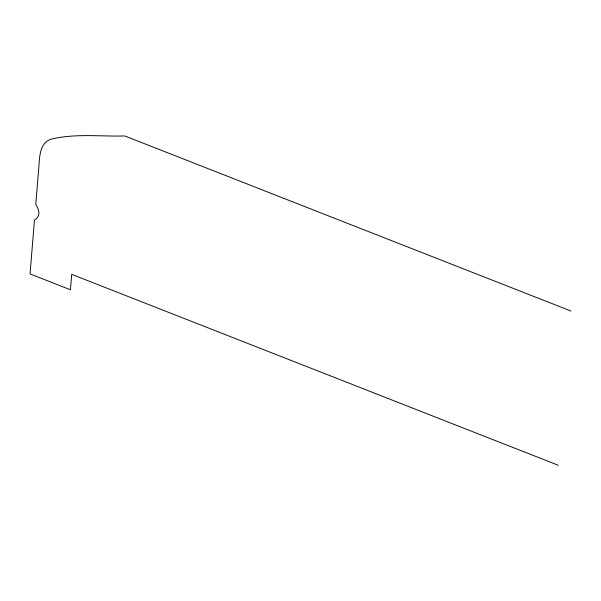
<?xml version="1.0" encoding="UTF-8"?>
<svg xmlns="http://www.w3.org/2000/svg" width="601" height="601" viewBox="0 0 601 601"><rect width="100%" height="100%" fill="white"/><g stroke="black" fill="none" stroke-linecap="round" stroke-linejoin="round"><path stroke-width="0.9" d="M570.95 311.025L124.76 135.954C100.435 136.652 75.441 133.324 51.558 139.079C39.906 142.324 39.643 156.125 38.93 165.966L35.76 204.52C39.29 209.456 41.003 216.578 34.49 219.943L30.05 273.928L70.43 289.772L71.699 274.349L558.269 465.264"/></g></svg>
